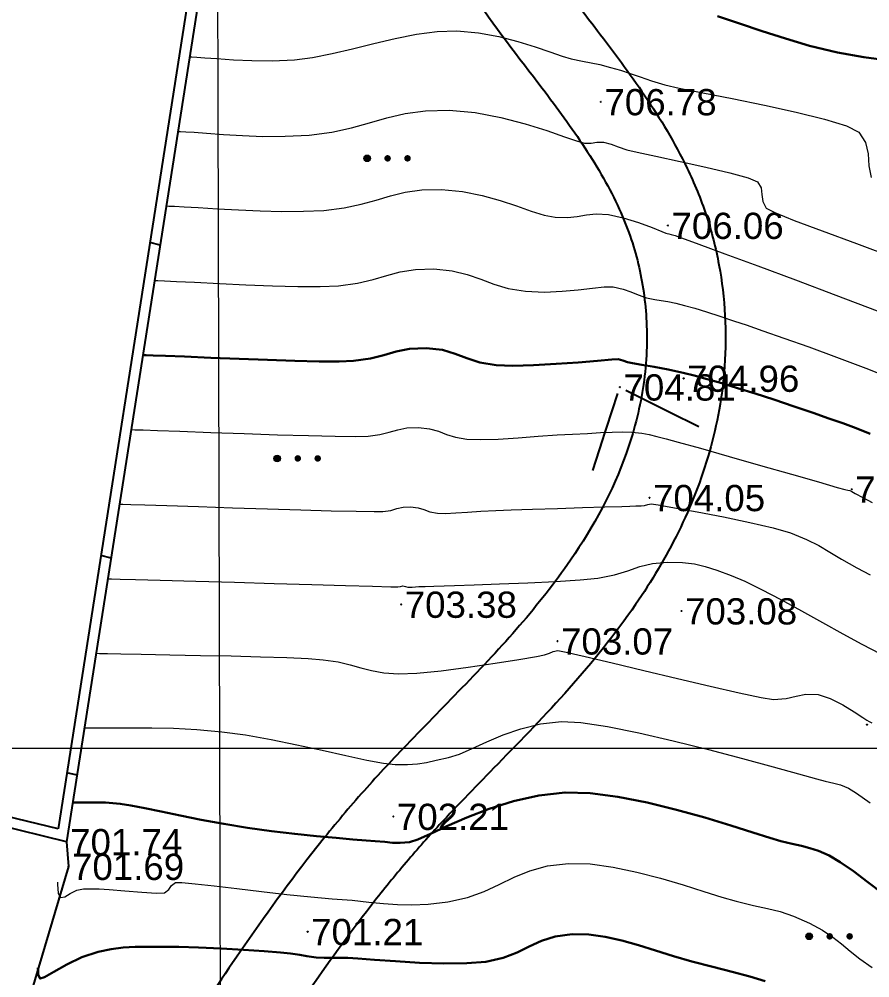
# Model space of a CAD drawing. Header units: feet. Extents: x 3381 to 1374491, y 675186 to 8751562.
# Drawn here: x 688326.96 to 688359.37, y 4376212.94 to 4376249.47 of the extents above; entities that cross this region are included whole.
import ezdxf

# ---------------------------------------------------------------- set-up
doc = ezdxf.new("R2010")
doc.units = ezdxf.units.FT
doc.header["$MEASUREMENT"] = 0
doc.header["$PDMODE"] = 34
doc.header["$PDSIZE"] = 0.01
doc.layers.get('0').update_dxf_attribs({"linetype": 'CONTINUOUS'})
for name, color, linetype in [('0_Point_Height', 2, 'CONTINUOUS'), ('0_Point_Point', 7, 'CONTINUOUS'), ('col bitkisi', 7, 'CONTINUOUS'), ('Lep-Stolb', 7, 'CONTINUOUS')]:
    doc.layers.add(name, color=color, linetype=linetype)
for name, color, linetype, lineweight in [('ANA HORIZONTAL', 24, 'CONTINUOUS', 30), ('HORIZANTAL', 24, 'CONTINUOUS', 13), ('km setka', 170, 'CONTINUOUS', 15)]:
    doc.layers.add(name, color=color, linetype=linetype, lineweight=lineweight)
doc.styles.get("Standard").update_dxf_attribs({"font": 'arial.ttf', "height": 2.5})

msp = doc.modelspace()

# ---------------------------------------------------------------- hatches: boundary and pattern name
at = {"layer": 'col bitkisi', "ltscale": 1.5}
h = msp.add_hatch(color=256, dxfattribs=at)
edge = h.paths.add_edge_path()
edge.add_arc((688340.214, 4376244.165), 0.125, 0, 360)
h = msp.add_hatch(color=256, dxfattribs=at)
edge = h.paths.add_edge_path()
edge.add_arc((688340.996, 4376244.165), 0.125, 0, 360)
h = msp.add_hatch(color=256, dxfattribs=at)
edge = h.paths.add_edge_path()
edge.add_arc((688341.755, 4376244.165), 0.125, 0, 360)
h = msp.add_hatch(color=256, dxfattribs=at)
edge = h.paths.add_edge_path()
edge.add_arc((688336.792, 4376232.731), 0.125, 0, 360)
h = msp.add_hatch(color=256, dxfattribs=at)
edge = h.paths.add_edge_path()
edge.add_arc((688337.574, 4376232.731), 0.125, 0, 360)
h = msp.add_hatch(color=256, dxfattribs=at)
edge = h.paths.add_edge_path()
edge.add_arc((688338.333, 4376232.731), 0.125, 0, 360)
h = msp.add_hatch(color=256, dxfattribs=at)
edge = h.paths.add_edge_path()
edge.add_arc((688357.056, 4376214.521), 0.125, 0, 360)
h = msp.add_hatch(color=256, dxfattribs=at)
edge = h.paths.add_edge_path()
edge.add_arc((688357.839, 4376214.521), 0.125, 0, 360)
h = msp.add_hatch(color=256, dxfattribs=at)
edge = h.paths.add_edge_path()
edge.add_arc((688358.598, 4376214.521), 0.125, 0, 360)

# ---------------------------------------------------------------- linework, layer by layer
at = {"linetype": 'Continuous'}
for p, q in [((688334.831, 4376259.454, 708.969), (688328.439, 4376218.616, 701.811)), ((688335.212, 4376259.294, 708.982), (688328.767, 4376218.124, 701.736)), ((688332.326, 4376240.858, -100.968), (688331.936, 4376240.953, -111.551)), ((688330.459, 4376228.934, -86.119), (688330.069, 4376229.029, -96.693)), ((688328.439, 4376218.616, 690.28), (688302.965, 4376224.835)), ((688328.767, 4376218.124, 701.736), (688302.87, 4376224.447)), ((688329.164, 4376220.661, -68.321), (688328.774, 4376220.756, -78.89)), ((688328.767, 4376218.124, 701.736), (688328.837, 4376217.183, 701.692)), ((688328.837, 4376217.183, 701.692), (688319.601, 4376185.993, 695.222))]:
    msp.add_line(p, q, dxfattribs=at)
at = {"color": 51, "lineweight": 13, "true_color": 0xf8f6b0}
msp.add_circle((688448.805, 4376201.629), 699.09, dxfattribs=at)
at = {"linetype": 'Continuous'}
for points, knots in [([(688389.7, 4376305.068), (688385.76, 4376301.305), (688385.231, 4376301.254), (688383.642, 4376301.094), (688382.579, 4376300.978), (688379.627, 4376300.571), (688377.75, 4376300.217), (688374.972, 4376299.339), (688374.021, 4376298.968), (688372.53, 4376298.23), (688371.97, 4376297.914), (688370.81, 4376297.159), (688370.222, 4376296.712), (688369.107, 4376295.763), (688368.577, 4376295.259), (688367.335, 4376293.988), (688366.645, 4376293.201), (688365.534, 4376291.883), (688365.1, 4376291.353), (688364.244, 4376290.307), (688363.819, 4376289.786), (688362.553, 4376288.231), (688361.72, 4376287.203), (688359.241, 4376284.135), (688357.613, 4376282.112), (688354.704, 4376278.517), (688353.428, 4376276.946), (688351.392, 4376274.468), (688350.651, 4376273.57), (688349.218, 4376271.849), (688348.529, 4376271.026), (688347.301, 4376269.572), (688346.767, 4376268.943), (688345.398, 4376267.342), (688344.524, 4376266.336), (688343.092, 4376264.395), (688342.506, 4376263.485), (688341.74, 4376261.832), (688341.491, 4376261.128), (688341.258, 4376260.006), (688341.204, 4376259.612), (688341.155, 4376258.818), (688341.16, 4376258.423), (688341.28, 4376256.823), (688341.595, 4376255.65), (688342.308, 4376253.806), (688342.644, 4376253.099), (688343.37, 4376251.763), (688343.761, 4376251.131), (688345.049, 4376249.208), (688345.996, 4376248.015), (688347.46, 4376246.081), (688348.011, 4376245.33), (688349.012, 4376243.799), (688349.46, 4376243.022), (688350.13, 4376241.552), (688350.371, 4376240.865), (688350.717, 4376239.429), (688350.821, 4376238.688), (688350.899, 4376237.09), (688350.853, 4376236.236), (688350.589, 4376234.556), (688350.372, 4376233.726), (688349.577, 4376231.492), (688348.845, 4376230.139), (688347.372, 4376227.992), (688346.718, 4376227.164), (688345.328, 4376225.556), (688344.589, 4376224.773), (688343.087, 4376223.221), (688342.325, 4376222.452), (688341.003, 4376221.067), (688340.439, 4376220.459), (688339.344, 4376219.207), (688338.815, 4376218.568), (688337.276, 4376216.621), (688336.311, 4376215.284), (688334.611, 4376212.82), (688333.863, 4376211.699), (688332.394, 4376209.43), (688331.675, 4376208.284), (688329.575, 4376204.809), (688328.248, 4376202.446), (688325.852, 4376197.757), (688324.773, 4376195.436), (688323.109, 4376191.411), (688322.473, 4376189.728), (688321.315, 4376186.322), (688320.792, 4376184.605), (688319.779, 4376180.977), (688319.297, 4376179.064), (688318.513, 4376175.771), (688318.198, 4376174.394), (688317.585, 4376171.63), (688317.29, 4376170.242), (688316.865, 4376168.069), (688316.719, 4376167.294), (688316.481, 4376165.894), (688316.386, 4376165.275), (688316.145, 4376163.311), (688316.07, 4376161.967), (688316.072, 4376158.951), (688316.194, 4376157.279), (688316.634, 4376153.987), (688316.95, 4376152.368), (688317.59, 4376149.652), (688317.883, 4376148.544), (688318.448, 4376146.546), (688318.714, 4376145.653), (688319.207, 4376144.039), (688319.433, 4376143.309), (688319.929, 4376141.835), (688320.198, 4376141.095), (688320.654, 4376140.004), (688320.811, 4376139.651), (688321.313, 4376138.597), (688321.674, 4376137.936), (688322.355, 4376136.666), (688322.675, 4376136.057), (688323.074, 4376135.155), (688323.195, 4376134.851), (688323.382, 4376134.297), (688323.452, 4376134.05), (688323.575, 4376133.526), (688323.627, 4376133.253), (688323.761, 4376132.416), (688323.824, 4376131.826), (688321.639, 4376127.412)], [0, 0, 0, 0, 1.504182, 1.504182, 4.512547, 4.512547, 9.897023, 9.897023, 12.795834, 12.795834, 14.604059, 14.604059, 16.662244, 16.662244, 18.72043, 18.72043, 21.69221, 21.69221, 23.690537, 23.690537, 25.688865, 25.688865, 29.68552, 29.68552, 37.678831, 37.678831, 43.858623, 43.858623, 47.338723, 47.338723, 50.479181, 50.479181, 52.843093, 52.843093, 56.452422, 56.452422, 59.343353, 59.343353, 61.301717, 61.301717, 62.310714, 62.310714, 63.319712, 63.319712, 66.426739, 66.426739, 68.50177, 68.50177, 70.576802, 70.576802, 75.092259, 75.092259, 77.984383, 77.984383, 80.876507, 80.876507, 83.368148, 83.368148, 85.859789, 85.859789, 88.693846, 88.693846, 91.527902, 91.527902, 96.504404, 96.504404, 99.813748, 99.813748, 103.123092, 103.123092, 106.359907, 106.359907, 108.778682, 108.778682, 111.197456, 111.197456, 116.035005, 116.035005, 120.025858, 120.025858, 124.016711, 124.016711, 131.998417, 131.998417, 139.538843, 139.538843, 144.840516, 144.840516, 150.142189, 150.142189, 155.992549, 155.992549, 160.212599, 160.212599, 164.43265, 164.43265, 166.77754, 166.77754, 168.584028, 168.584028, 172.423705, 172.423705, 177.221179, 177.221179, 182.018653, 182.018653, 185.384546, 185.384546, 188.140377, 188.140377, 190.397291, 190.397291, 192.654204, 192.654204, 193.73589, 193.73589, 195.899262, 195.899262, 198.062634, 198.062634, 199.190084, 199.190084, 200.13488, 200.13488, 201.079676, 201.079676, 202.923933, 202.923933, 202.923933, 202.923933]), ([(688393.603, 4376298.598), (688386.041, 4376298.318), (688385.511, 4376298.267), (688383.934, 4376298.109), (688382.896, 4376297.994), (688380.096, 4376297.606), (688378.388, 4376297.275), (688375.97, 4376296.507), (688375.162, 4376296.188), (688373.913, 4376295.566), (688373.444, 4376295.298), (688372.296, 4376294.54), (688371.625, 4376293.994), (688370.315, 4376292.77), (688369.677, 4376292.094), (688368.414, 4376290.659), (688367.788, 4376289.899), (688365.641, 4376287.278), (688364.162, 4376285.452), (688361.234, 4376281.827), (688359.785, 4376280.026), (688355.398, 4376274.604), (688352.421, 4376270.962), (688348.702, 4376266.589), (688348.218, 4376266.027), (688347.276, 4376264.917), (688346.82, 4376264.367), (688345.833, 4376263.078), (688345.335, 4376262.343), (688344.649, 4376261.024), (688344.422, 4376260.438), (688344.233, 4376259.598), (688344.195, 4376259.338), (688344.158, 4376258.809), (688344.16, 4376258.533), (688344.244, 4376257.423), (688344.475, 4376256.521), (688345.026, 4376255.094), (688345.271, 4376254.566), (688345.808, 4376253.546), (688346.102, 4376253.051), (688347.186, 4376251.371), (688348.078, 4376250.224), (688349.597, 4376248.233), (688350.21, 4376247.418), (688351.38, 4376245.682), (688351.935, 4376244.764), (688352.681, 4376243.21), (688352.928, 4376242.615), (688353.338, 4376241.38), (688353.499, 4376240.749), (688353.856, 4376238.835), (688353.925, 4376237.529), (688353.755, 4376235.128), (688353.554, 4376234.034), (688352.952, 4376231.923), (688352.551, 4376230.904), (688351.597, 4376228.965), (688351.045, 4376228.044), (688349.665, 4376226.029), (688348.801, 4376224.964), (688347.017, 4376222.958), (688346.096, 4376222.013), (688344.43, 4376220.306), (688343.68, 4376219.54), (688342.503, 4376218.265), (688342.058, 4376217.761), (688341.186, 4376216.726), (688340.76, 4376216.197), (688339.506, 4376214.581), (688338.702, 4376213.464), (688337.175, 4376211.255), (688336.448, 4376210.168), (688335.027, 4376207.979), (688334.332, 4376206.874), (688332.302, 4376203.531), (688331.022, 4376201.263), (688328.646, 4376196.647), (688327.549, 4376194.3), (688325.895, 4376190.297), (688325.278, 4376188.663), (688324.156, 4376185.355), (688323.647, 4376183.678), (688322.65, 4376180.096), (688322.17, 4376178.186), (688321.399, 4376174.933), (688321.093, 4376173.593), (688320.501, 4376170.92), (688320.218, 4376169.585), (688319.803, 4376167.459), (688319.653, 4376166.664), (688319.42, 4376165.276), (688319.331, 4376164.678), (688319.194, 4376163.485), (688319.145, 4376162.885), (688319.05, 4376161.076), (688319.059, 4376159.861), (688319.248, 4376156.728), (688319.528, 4376154.819), (688320.318, 4376151.012), (688320.826, 4376149.113), (688321.571, 4376146.572), (688321.765, 4376145.931), (688322.158, 4376144.653), (688322.356, 4376144.024), (688322.751, 4376142.862), (688322.946, 4376142.325), (688323.297, 4376141.451), (688323.446, 4376141.107), (688323.727, 4376140.5), (688323.859, 4376140.234), (688324.138, 4376139.69), (688324.285, 4376139.415), (688324.736, 4376138.574), (688325.052, 4376137.995), (688325.577, 4376136.923), (688325.794, 4376136.443), (688326.113, 4376135.6), (688326.231, 4376135.247), (688326.428, 4376134.528), (688326.506, 4376134.171), (688326.7, 4376133.112), (688326.777, 4376132.424), (688326.855, 4376131.682), (688326.864, 4376131.601), (688328.598, 4376127.289)], [0, 0, 0, 0, 1.519576, 1.519576, 4.558728, 4.558728, 9.930594, 9.930594, 12.837598, 12.837598, 14.698947, 14.698947, 17.596272, 17.596272, 20.493598, 20.493598, 23.430765, 23.430765, 30.540606, 30.540606, 37.650448, 37.650448, 51.870131, 51.870131, 53.943342, 53.943342, 56.016553, 56.016553, 58.839775, 58.839775, 61.186701, 61.186701, 62.257023, 62.257023, 63.327345, 63.327345, 66.426341, 66.426341, 68.26825, 68.26825, 70.110159, 70.110159, 74.62153, 74.62153, 77.595, 77.595, 80.568471, 80.568471, 82.304355, 82.304355, 84.04024, 84.04024, 87.512009, 87.512009, 90.504027, 90.504027, 93.496045, 93.496045, 96.488063, 96.488063, 100.372173, 100.372173, 104.256283, 104.256283, 107.517701, 107.517701, 109.618427, 109.618427, 111.719153, 111.719153, 115.920605, 115.920605, 119.858792, 119.858792, 123.796978, 123.796978, 131.673352, 131.673352, 139.553481, 139.553481, 144.894421, 144.894421, 150.235361, 150.235361, 156.190392, 156.190392, 160.321983, 160.321983, 164.453574, 164.453574, 166.899961, 166.899961, 168.797126, 168.797126, 170.694291, 170.694291, 174.488621, 174.488621, 180.488906, 180.488906, 186.48919, 186.48919, 188.508696, 188.508696, 190.528201, 190.528201, 192.322947, 192.322947, 193.52533, 193.52533, 194.478712, 194.478712, 195.432094, 195.432094, 197.338858, 197.338858, 198.784376, 198.784376, 199.759029, 199.759029, 200.733681, 200.733681, 202.682985, 202.682985, 202.923933, 202.923933, 202.923933, 202.923933])]:
    msp.add_open_spline(points, degree=3, knots=knots, dxfattribs=at)
at = {"layer": '0_Point_Point'}
for p in [(688349.121, 4376246.319, 706.78), (688351.677, 4376241.607, 706.059), (688352.273, 4376235.782, 704.96), (688349.848, 4376235.449, 704.808), (688358.677, 4376231.558, 704.516), (688350.971, 4376231.235, 704.053), (688341.512, 4376227.171, 703.384), (688352.19, 4376226.918, 703.081), (688347.467, 4376225.771, 703.067), (688359.258, 4376222.588, 702.971), (688341.215, 4376219.088, 702.213), (688328.767, 4376218.124, 701.736), (688328.837, 4376217.183, 701.692), (688337.948, 4376214.699, 701.214)]:
    msp.add_point(p, dxfattribs=at)
at = {"layer": 'ANA HORIZONTAL', "color": 32, "lineweight": 30}
for points, elevation in [([(688353.566, 4376249.586), (688354.402, 4376249.299), (688355.262, 4376249.01), (688356.15, 4376248.726), (688357.075, 4376248.453), (688358.133, 4376248.199), (688359.138, 4376248.023), (688360.074, 4376247.889)], 707.5), ([(688331.67, 4376236.669), (688331.794, 4376236.666), (688332.067, 4376236.657), (688332.538, 4376236.639), (688333.259, 4376236.61), (688334.267, 4376236.568), (688335.342, 4376236.525), (688336.425, 4376236.484), (688337.459, 4376236.451), (688338.387, 4376236.43), (688339.151, 4376236.426), (688339.694, 4376236.444), (688340.342, 4376236.534), (688340.858, 4376236.667), (688341.327, 4376236.805), (688341.833, 4376236.907), (688342.46, 4376236.935), (688343.082, 4376236.863), (688343.571, 4376236.722), (688344.016, 4376236.551), (688344.508, 4376236.391), (688345.133, 4376236.283), (688345.761, 4376236.26), (688346.552, 4376236.281), (688347.416, 4376236.33), (688348.261, 4376236.392), (688348.997, 4376236.452), (688349.533, 4376236.496), (688349.777, 4376236.507), (688349.954, 4376236.458), (688350.129, 4376236.394), (688350.321, 4376236.359), (688350.677, 4376236.302), (688351.148, 4376236.222), (688351.689, 4376236.119), (688352.251, 4376235.994), (688352.681, 4376235.885), (688353.172, 4376235.751), (688353.723, 4376235.594), (688354.331, 4376235.411), (688354.994, 4376235.204), (688355.712, 4376234.97), (688356.481, 4376234.71), (688357.203, 4376234.464), (688357.808, 4376234.257), (688358.342, 4376234.07), (688358.85, 4376233.881), (688359.378, 4376233.669)], 705), ([(688329.002, 4376219.624), (688329.064, 4376219.623), (688329.197, 4376219.622), (688329.419, 4376219.624), (688329.758, 4376219.627), (688330.247, 4376219.616), (688330.809, 4376219.573), (688331.215, 4376219.512), (688331.742, 4376219.409), (688332.375, 4376219.276), (688333.098, 4376219.123), (688333.896, 4376218.961), (688334.754, 4376218.803), (688335.657, 4376218.658), (688336.571, 4376218.533), (688337.457, 4376218.427), (688338.288, 4376218.339), (688339.036, 4376218.269), (688339.675, 4376218.214), (688340.178, 4376218.176), (688340.519, 4376218.152), (688340.89, 4376218.119), (688341.181, 4376218.09), (688341.47, 4376218.082), (688341.835, 4376218.116), (688342.144, 4376218.216), (688342.627, 4376218.429), (688343.258, 4376218.719), (688344.012, 4376219.048), (688344.864, 4376219.379), (688345.789, 4376219.673), (688346.762, 4376219.894), (688347.757, 4376220.005), (688348.712, 4376219.979), (688349.772, 4376219.842), (688350.886, 4376219.622), (688352.005, 4376219.348), (688353.082, 4376219.047), (688354.066, 4376218.749), (688354.908, 4376218.48), (688355.559, 4376218.27), (688355.971, 4376218.145), (688356.407, 4376218.04), (688356.758, 4376217.965), (688357.076, 4376217.886), (688357.41, 4376217.774), (688357.814, 4376217.596), (688358.238, 4376217.349), (688358.739, 4376217.002), (688359.289, 4376216.591), (688359.865, 4376216.152)], 702), ([(688327.671, 4376213.325), (688327.675, 4376213.292), (688327.678, 4376213.205), (688327.687, 4376213.052), (688327.757, 4376212.91), (688327.928, 4376212.972), (688328.284, 4376213.173), (688328.775, 4376213.446), (688329.353, 4376213.722), (688329.969, 4376213.933), (688330.46, 4376214.036), (688330.92, 4376214.096), (688331.379, 4376214.122), (688331.866, 4376214.126), (688332.409, 4376214.121), (688333.038, 4376214.116), (688333.795, 4376214.101), (688334.649, 4376214.062), (688335.511, 4376214.009), (688336.297, 4376213.951), (688336.92, 4376213.9), (688337.293, 4376213.866), (688337.646, 4376213.814), (688337.925, 4376213.761), (688338.278, 4376213.716), (688338.576, 4376213.699), (688338.843, 4376213.697), (688339.126, 4376213.7), (688339.475, 4376213.698), (688339.856, 4376213.675), (688340.491, 4376213.627), (688341.301, 4376213.57), (688342.21, 4376213.518), (688343.138, 4376213.488), (688344.009, 4376213.494), (688344.743, 4376213.553), (688345.403, 4376213.7), (688345.931, 4376213.905), (688346.393, 4376214.133), (688346.853, 4376214.348), (688347.377, 4376214.516), (688348.029, 4376214.601), (688348.658, 4376214.587), (688349.284, 4376214.501), (688349.914, 4376214.36), (688350.553, 4376214.18), (688351.208, 4376213.977), (688351.883, 4376213.768), (688352.585, 4376213.569), (688353.391, 4376213.361), (688354.128, 4376213.169), (688354.794, 4376212.989), (688355.384, 4376212.814)], 701)]:
    msp.add_lwpolyline(points, dxfattribs=dict(at, elevation=elevation))
at = {"layer": 'col bitkisi', "lineweight": 13, "ltscale": 1.5}
for centre in [(688340.214, 4376244.165), (688336.792, 4376232.731), (688357.056, 4376214.521)]:
    msp.add_circle(centre, 0.125, dxfattribs=at)
at = {"layer": 'HORIZANTAL', "color": 32, "linetype": 'Continuous', "lineweight": 13}
for points, elevation in [([(688333.449, 4376248.033), (688333.539, 4376248.03), (688333.729, 4376248.02), (688334.036, 4376247.999), (688334.488, 4376247.964), (688335.119, 4376247.919), (688335.822, 4376247.887), (688336.597, 4376247.882), (688337.443, 4376247.921), (688338.134, 4376248.008), (688338.878, 4376248.156), (688339.661, 4376248.342), (688340.467, 4376248.542), (688341.282, 4376248.733), (688342.092, 4376248.891), (688342.88, 4376248.994), (688343.634, 4376249.018), (688344.454, 4376248.948), (688345.235, 4376248.807), (688345.96, 4376248.621), (688346.614, 4376248.418), (688347.181, 4376248.221), (688347.647, 4376248.058), (688347.995, 4376247.955), (688348.416, 4376247.865), (688348.746, 4376247.802), (688349.075, 4376247.735), (688349.492, 4376247.632), (688349.87, 4376247.521), (688350.235, 4376247.399), (688350.617, 4376247.266), (688351.046, 4376247.123), (688351.552, 4376246.971), (688352.108, 4376246.843), (688353.005, 4376246.662), (688354.125, 4376246.441), (688355.35, 4376246.192), (688356.562, 4376245.927), (688357.644, 4376245.659), (688358.477, 4376245.4), (688358.943, 4376245.161), (688359.208, 4376244.773), (688359.299, 4376244.338), (688359.33, 4376243.884), (688359.415, 4376243.434)], 707), ([(688333.005, 4376245.192), (688333.101, 4376245.189), (688333.303, 4376245.179), (688333.626, 4376245.158), (688334.096, 4376245.122), (688334.745, 4376245.072), (688335.462, 4376245.029), (688336.244, 4376245.003), (688337.093, 4376245.007), (688338.005, 4376245.052), (688338.874, 4376245.159), (688339.624, 4376245.323), (688340.305, 4376245.515), (688340.968, 4376245.707), (688341.661, 4376245.87), (688342.435, 4376245.977), (688343.341, 4376245.997), (688344.334, 4376245.906), (688345.314, 4376245.721), (688346.235, 4376245.481), (688347.057, 4376245.225), (688347.735, 4376244.99), (688348.228, 4376244.816), (688348.494, 4376244.74), (688348.755, 4376244.745), (688348.965, 4376244.778), (688349.224, 4376244.776), (688349.507, 4376244.708), (688349.776, 4376244.604), (688350.114, 4376244.489), (688350.499, 4376244.401), (688351.22, 4376244.248), (688352.141, 4376244.051), (688353.125, 4376243.833), (688354.034, 4376243.616), (688354.732, 4376243.422), (688355.083, 4376243.273), (688355.223, 4376243.041), (688355.256, 4376242.781), (688355.288, 4376242.515), (688355.423, 4376242.268), (688355.749, 4376242.1), (688356.489, 4376241.801), (688357.556, 4376241.397), (688358.864, 4376240.914), (688360.325, 4376240.38)], 706.5), ([(688332.56, 4376242.351), (688332.662, 4376242.348), (688332.882, 4376242.339), (688333.244, 4376242.32), (688333.78, 4376242.288), (688334.519, 4376242.242), (688335.313, 4376242.197), (688336.138, 4376242.161), (688336.972, 4376242.141), (688337.789, 4376242.146), (688338.568, 4376242.183), (688339.346, 4376242.276), (688339.994, 4376242.415), (688340.563, 4376242.577), (688341.103, 4376242.736), (688341.664, 4376242.872), (688342.295, 4376242.96), (688343.047, 4376242.976), (688343.849, 4376242.903), (688344.595, 4376242.755), (688345.281, 4376242.562), (688345.905, 4376242.353), (688346.464, 4376242.157), (688346.955, 4376242.003), (688347.374, 4376241.921), (688347.843, 4376241.91), (688348.221, 4376241.953), (688348.568, 4376242.011), (688348.944, 4376242.046), (688349.409, 4376242.02), (688349.973, 4376241.902), (688350.553, 4376241.723), (688351.069, 4376241.533), (688351.442, 4376241.38), (688351.591, 4376241.317), (688351.65, 4376241.306), (688351.709, 4376241.294), (688351.805, 4376241.267), (688351.945, 4376241.223), (688352.195, 4376241.132), (688352.853, 4376240.893), (688353.845, 4376240.53), (688355.096, 4376240.069), (688356.53, 4376239.536), (688358.074, 4376238.957), (688359.651, 4376238.358)], 706), ([(688332.115, 4376239.51), (688332.236, 4376239.507), (688332.502, 4376239.497), (688332.955, 4376239.477), (688333.64, 4376239.444), (688334.592, 4376239.397), (688335.599, 4376239.351), (688336.609, 4376239.312), (688337.57, 4376239.288), (688338.428, 4376239.286), (688339.131, 4376239.313), (688339.853, 4376239.406), (688340.443, 4376239.544), (688340.963, 4376239.698), (688341.479, 4376239.838), (688342.055, 4376239.934), (688342.754, 4376239.956), (688343.455, 4376239.885), (688344.031, 4376239.743), (688344.542, 4376239.563), (688345.044, 4376239.374), (688345.595, 4376239.21), (688346.253, 4376239.102), (688346.968, 4376239.071), (688347.641, 4376239.099), (688348.255, 4376239.159), (688348.796, 4376239.224), (688349.247, 4376239.268), (688349.593, 4376239.264), (688349.965, 4376239.185), (688350.259, 4376239.078), (688350.536, 4376238.961), (688350.86, 4376238.855), (688351.173, 4376238.787), (688351.42, 4376238.748), (688351.667, 4376238.711), (688351.98, 4376238.644), (688352.307, 4376238.56), (688352.696, 4376238.451), (688353.146, 4376238.316), (688353.652, 4376238.155), (688354.213, 4376237.967), (688354.65, 4376237.818), (688355.288, 4376237.599), (688356.096, 4376237.318), (688357.041, 4376236.981), (688358.093, 4376236.595), (688359.22, 4376236.165), (688360.392, 4376235.699)], 705.5), ([(688331.226, 4376233.829), (688331.365, 4376233.824), (688331.679, 4376233.815), (688332.227, 4376233.796), (688333.075, 4376233.767), (688334.267, 4376233.724), (688335.534, 4376233.679), (688336.798, 4376233.636), (688337.98, 4376233.6), (688339.003, 4376233.575), (688339.787, 4376233.565), (688340.256, 4376233.575), (688340.704, 4376233.637), (688341.06, 4376233.729), (688341.384, 4376233.824), (688341.734, 4376233.895), (688342.167, 4376233.914), (688342.596, 4376233.864), (688342.934, 4376233.767), (688343.242, 4376233.649), (688343.581, 4376233.538), (688344.013, 4376233.464), (688344.53, 4376233.448), (688345.204, 4376233.47), (688345.964, 4376233.516), (688346.738, 4376233.573), (688347.456, 4376233.625), (688348.045, 4376233.659), (688348.61, 4376233.686), (688349.106, 4376233.715), (688349.547, 4376233.737), (688349.943, 4376233.745), (688350.306, 4376233.73), (688350.677, 4376233.69), (688350.964, 4376233.637), (688351.249, 4376233.567), (688351.613, 4376233.476), (688352.068, 4376233.354), (688352.91, 4376233.119), (688354.003, 4376232.809), (688355.208, 4376232.465), (688356.389, 4376232.127), (688357.408, 4376231.834), (688358.128, 4376231.628), (688358.411, 4376231.547), (688358.523, 4376231.523), (688358.605, 4376231.506), (688358.683, 4376231.465), (688358.811, 4376231.397), (688359.103, 4376231.239), (688359.452, 4376231.051)], 704.5), ([(688330.781, 4376230.988), (688330.914, 4376230.984), (688331.216, 4376230.975), (688331.751, 4376230.959), (688332.59, 4376230.932), (688333.791, 4376230.894), (688335.091, 4376230.853), (688336.415, 4376230.812), (688337.69, 4376230.773), (688338.842, 4376230.74), (688339.797, 4376230.716), (688340.48, 4376230.704), (688340.819, 4376230.706), (688341.119, 4376230.752), (688341.352, 4376230.818), (688341.583, 4376230.875), (688341.874, 4376230.893), (688342.16, 4376230.854), (688342.382, 4376230.78), (688342.604, 4376230.7), (688342.892, 4376230.644), (688343.205, 4376230.635), (688343.589, 4376230.652), (688344.04, 4376230.684), (688344.551, 4376230.721), (688345.118, 4376230.752), (688345.699, 4376230.773), (688346.519, 4376230.8), (688347.463, 4376230.829), (688348.42, 4376230.858), (688349.274, 4376230.884), (688349.913, 4376230.903), (688350.222, 4376230.913), (688350.458, 4376230.922), (688350.653, 4376230.931), (688350.783, 4376230.941), (688350.911, 4376230.975), (688351.038, 4376231), (688351.298, 4376230.961), (688351.922, 4376230.854), (688352.792, 4376230.697), (688353.788, 4376230.505), (688354.792, 4376230.295), (688355.683, 4376230.085), (688356.345, 4376229.89), (688356.953, 4376229.646), (688357.422, 4376229.411), (688357.839, 4376229.164), (688358.292, 4376228.888), (688358.871, 4376228.562), (688359.384, 4376228.29)], 704), ([(688330.336, 4376228.147), (688330.477, 4376228.143), (688330.802, 4376228.134), (688331.391, 4376228.117), (688332.33, 4376228.09), (688333.689, 4376228.052), (688335.166, 4376228.01), (688336.669, 4376227.967), (688338.108, 4376227.926), (688339.391, 4376227.89), (688340.425, 4376227.862), (688341.119, 4376227.843), (688341.382, 4376227.837), (688341.482, 4376227.856), (688341.58, 4376227.872), (688341.676, 4376227.85), (688341.772, 4376227.825), (688341.931, 4376227.831), (688342.191, 4376227.845), (688342.428, 4376227.853), (688342.755, 4376227.862), (688343.152, 4376227.876), (688343.548, 4376227.889), (688344.29, 4376227.913), (688345.259, 4376227.947), (688346.335, 4376227.991), (688347.397, 4376228.043), (688348.328, 4376228.103), (688349.006, 4376228.171), (688349.638, 4376228.297), (688350.149, 4376228.453), (688350.61, 4376228.608), (688351.091, 4376228.728), (688351.665, 4376228.779), (688352.23, 4376228.766), (688352.685, 4376228.711), (688353.099, 4376228.613), (688353.543, 4376228.468), (688354.084, 4376228.273), (688354.599, 4376228.057), (688355.242, 4376227.741), (688355.975, 4376227.354), (688356.761, 4376226.925), (688357.562, 4376226.48), (688358.34, 4376226.049), (688359.059, 4376225.659), (688359.773, 4376225.29)], 703.5), ([(688329.891, 4376225.306), (688330.025, 4376225.302), (688330.32, 4376225.295), (688330.829, 4376225.284), (688331.61, 4376225.269), (688332.702, 4376225.25), (688333.866, 4376225.228), (688335.038, 4376225.204), (688336.155, 4376225.176), (688337.153, 4376225.143), (688337.97, 4376225.106), (688338.542, 4376225.063), (688339.113, 4376224.977), (688339.574, 4376224.869), (688339.981, 4376224.753), (688340.387, 4376224.647), (688340.847, 4376224.564), (688341.415, 4376224.521), (688342.114, 4376224.547), (688343.037, 4376224.64), (688344.069, 4376224.775), (688345.094, 4376224.928), (688345.997, 4376225.074), (688346.663, 4376225.189), (688346.977, 4376225.247), (688347.16, 4376225.31), (688347.303, 4376225.374), (688347.485, 4376225.409), (688347.803, 4376225.349), (688348.528, 4376225.183), (688349.55, 4376224.941), (688350.758, 4376224.652), (688352.04, 4376224.346), (688353.286, 4376224.053), (688354.385, 4376223.803), (688355.226, 4376223.625), (688355.696, 4376223.55), (688356.177, 4376223.579), (688356.558, 4376223.674), (688356.934, 4376223.753), (688357.395, 4376223.73), (688357.856, 4376223.579), (688358.338, 4376223.337), (688358.776, 4376223.073), (688359.101, 4376222.856), (688359.247, 4376222.757), (688359.346, 4376222.706), (688359.442, 4376222.652)], 703), ([(688329.447, 4376222.465), (688329.548, 4376222.463), (688329.759, 4376222.46), (688330.097, 4376222.46), (688330.588, 4376222.465), (688331.267, 4376222.472), (688332.017, 4376222.47), (688332.835, 4376222.45), (688333.722, 4376222.403), (688334.676, 4376222.318), (688335.584, 4376222.194), (688336.554, 4376222.022), (688337.543, 4376221.821), (688338.509, 4376221.61), (688339.409, 4376221.41), (688340.2, 4376221.24), (688340.841, 4376221.12), (688341.288, 4376221.069), (688341.758, 4376221.068), (688342.135, 4376221.095), (688342.479, 4376221.148), (688342.852, 4376221.229), (688343.316, 4376221.334), (688343.731, 4376221.468), (688344.218, 4376221.678), (688344.772, 4376221.931), (688345.393, 4376222.194), (688346.076, 4376222.433), (688346.82, 4376222.615), (688347.621, 4376222.707), (688348.362, 4376222.667), (688349.37, 4376222.513), (688350.568, 4376222.272), (688351.876, 4376221.973), (688353.218, 4376221.641), (688354.513, 4376221.303), (688355.683, 4376220.986), (688356.651, 4376220.718), (688357.337, 4376220.524), (688357.664, 4376220.433), (688357.992, 4376220.357), (688358.251, 4376220.292), (688358.558, 4376220.167), (688358.857, 4376219.978), (688359.383, 4376219.61)], 702.5), ([(688328.416, 4376216.585), (688328.42, 4376216.556), (688328.424, 4376216.481), (688328.428, 4376216.344), (688328.446, 4376216.154), (688328.537, 4376215.998), (688328.699, 4376216.022), (688328.898, 4376216.159), (688329.151, 4376216.281), (688329.415, 4376216.326), (688329.677, 4376216.335), (688330.003, 4376216.332), (688330.386, 4376216.309), (688330.98, 4376216.258), (688331.632, 4376216.203), (688332.189, 4376216.17), (688332.497, 4376216.185), (688332.655, 4376216.305), (688332.76, 4376216.459), (688332.918, 4376216.576), (688333.158, 4376216.575), (688333.669, 4376216.528), (688334.388, 4376216.446), (688335.252, 4376216.341), (688336.197, 4376216.227), (688337.159, 4376216.117), (688338.076, 4376216.022), (688338.883, 4376215.956), (688339.642, 4376215.894), (688340.276, 4376215.828), (688340.835, 4376215.769), (688341.367, 4376215.729), (688341.922, 4376215.718), (688342.546, 4376215.75), (688343.289, 4376215.835), (688344.037, 4376215.997), (688344.675, 4376216.229), (688345.252, 4376216.498), (688345.814, 4376216.773), (688346.41, 4376217.021), (688347.087, 4376217.208), (688347.893, 4376217.303), (688348.71, 4376217.28), (688349.587, 4376217.161), (688350.492, 4376216.971), (688351.392, 4376216.736), (688352.254, 4376216.482), (688353.044, 4376216.234), (688353.73, 4376216.017), (688354.278, 4376215.857), (688354.939, 4376215.699), (688355.471, 4376215.584), (688355.952, 4376215.465), (688356.459, 4376215.295), (688357.07, 4376215.026), (688357.57, 4376214.755), (688357.958, 4376214.496), (688358.287, 4376214.235), (688358.612, 4376213.962), (688358.985, 4376213.664), (688359.461, 4376213.33)], 701.5)]:
    msp.add_lwpolyline(points, dxfattribs=dict(at, elevation=elevation))
at = {"layer": 'km setka', "flags": 128}
for points in [[(688334.389, 4376300.512), (688335.007, 4376058.856)], [(688296.64, 4376221.686), (688445.713, 4376221.686)]]:
    msp.add_lwpolyline(points, dxfattribs=at)
at = {"layer": 'Lep-Stolb', "color": 1}
for p, q in [((688349.121, 4376233.22, 695.988), (688349.771, 4376235.211, 695.988)), ((688350.072, 4376235.337, 695.988), (688351.722, 4376234.51, 695.988)), ((688351.722, 4376234.51, 695.988), (688352.852, 4376233.944, 695.988)), ((688348.811, 4376232.269, 695.988), (688349.198, 4376233.457, 695.988))]:
    msp.add_line(p, q, dxfattribs=at)

# ---------------------------------------------------------------- texts
at = {"layer": '0_Point_Height', "color": 0}
for s, p in [('706.78', (688349.257, 4376245.805, 706.78)), ('706.06', (688351.813, 4376241.093, 706.059)), ('704.96', (688352.409, 4376235.268, 704.96)), ('704.81', (688349.984, 4376234.935, 704.808)), ('704.52', (688358.813, 4376231.044, 704.516)), ('704.05', (688351.107, 4376230.721, 704.053)), ('703.38', (688341.648, 4376226.657, 703.384)), ('703.08', (688352.326, 4376226.404, 703.081)), ('703.07', (688347.603, 4376225.257, 703.067)), ('702.21', (688341.351, 4376218.574, 702.213)), ('701.74', (688328.903, 4376217.61, 701.736)), ('701.69', (688328.973, 4376216.669, 701.692)), ('701.21', (688338.084, 4376214.185, 701.214))]:
    msp.add_text(s, height=1, dxfattribs=at).set_placement(p)

doc.saveas('drawing.dxf')
